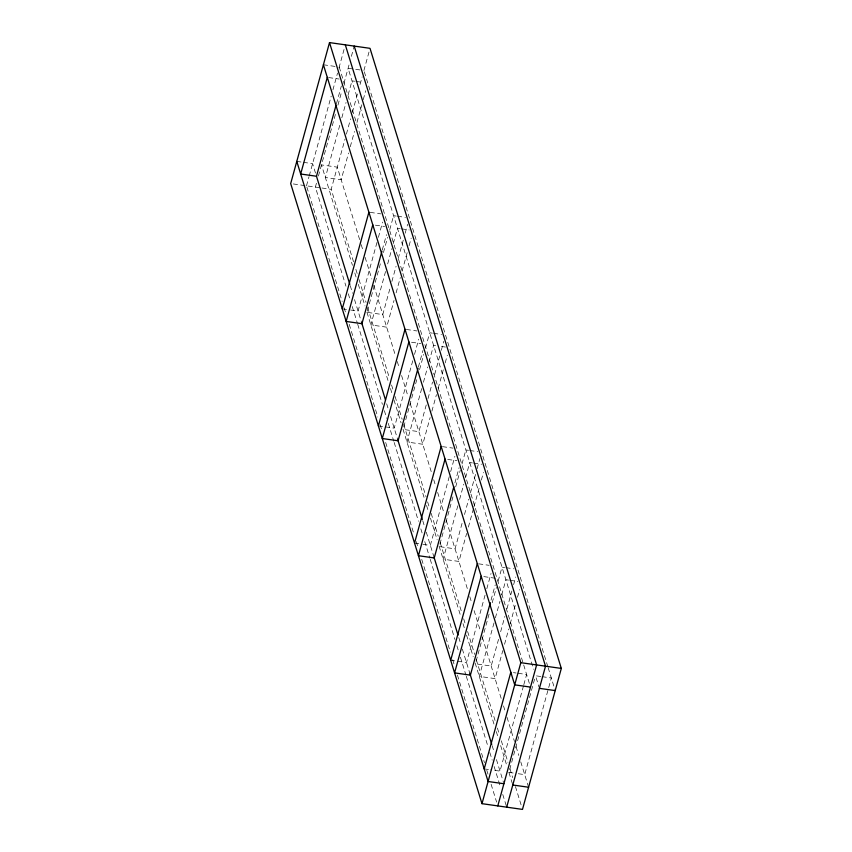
<?xml version="1.0" encoding="UTF-8"?>
<svg xmlns="http://www.w3.org/2000/svg" width="852" height="852" viewBox="0 0 852 852"><rect width="100%" height="100%" fill="white"/><g stroke="black" fill="none" stroke-linecap="round" stroke-linejoin="round"><path stroke-width="0.64" stroke-dasharray="4.26 3.19" d="M306.486 185.811L308.957 176.843M309.201 175.959L331.204 96.106M332.908 89.897L337.552 73.038M338.968 67.904L344.613 47.403M336.444 103.763L341.354 85.967M316.443 183.233L315.378 187.078L345.955 286.187M318.435 175.991L336.21 111.463M337.946 105.137L341.854 90.951M343.899 83.517L349.458 63.336M351.386 56.349L354.208 46.093M339.735 125.372L325.368 177.504L341.183 179.74L348.532 153.04M341.833 117.736L346.04 102.485M348.138 94.849L351.993 80.865L354.624 81.238M353.527 261.734L331.183 189.314L344.996 139.164M346.402 134.083L350.598 118.822M352.355 112.464L357.957 92.123M360.055 84.486L362.164 76.861M363.91 70.503L369.683 49.565M350.289 146.682L354.485 131.421M356.945 122.518L361.844 104.721M363.25 99.631L365.7 90.727M376.989 242.405L358.074 311.076L348.851 309.766M378.394 237.325L382.591 222.063M382.282 249.924L386.478 234.662M367.318 311.065L380.982 261.468M383.432 252.565L387.628 237.303M389.737 229.678L393.592 215.694L396.223 216.067M385.562 271.522L370.854 324.932L386.659 327.168L394.018 300.468M387.671 263.896L391.867 248.635M393.273 243.544L397.479 228.293L400.11 228.666M389.779 289.137L382.772 314.569L366.967 312.333M391.877 281.511L396.084 266.25M398.182 258.625L403.784 238.272M405.19 233.182L407.639 224.289M396.116 292.832L400.323 277.582M402.069 271.224L407.671 250.871M409.077 245.791L411.175 238.155M412.762 360.758L394.199 428.162L384.976 426.852M414.509 354.4L418.715 339.139M418.396 366.999L422.954 350.47M403.784 426.873L417.097 378.554M419.546 369.651L423.753 354.389M425.499 348.031L429.706 332.77L432.337 333.143M421.687 388.608L406.979 442.018L422.784 444.254L430.132 417.555M423.433 382.25L427.64 366.988M429.046 361.898L433.593 345.369L436.224 345.742M426.245 404.945L418.896 431.655L403.092 429.419M428.002 398.587L432.55 382.058M434.658 374.433L439.909 355.359M441.315 350.268L443.764 341.364M431.889 411.197L436.437 394.657M438.194 388.299L443.445 369.225M445.202 362.867L447.3 355.241M449.26 476.673L430.345 545.344L421.122 544.034M450.665 471.582L454.861 456.321M454.904 482.914L459.1 467.652M439.941 544.055L453.253 495.736M455.703 486.833L460.25 470.304M462.008 463.946L465.863 449.952L468.493 450.325M457.833 505.79L443.125 559.2L458.93 561.436L466.64 533.458M459.59 499.432L463.786 484.17M465.543 477.812L469.75 462.551L472.381 462.924M462.05 523.405L455.043 548.837L439.238 546.601M464.5 514.501L468.707 499.24M470.453 492.882L476.758 469.995M477.109 468.728L479.91 458.546M468.387 527.1L473.648 508.026M473.989 506.759L479.601 486.407M481.348 480.049L483.446 472.423M485.065 595.122L466.502 662.526L450.697 660.289M486.812 588.764L491.018 573.513M491.05 600.096L495.257 584.834M476.087 661.237L489.399 612.918M492.2 602.747L496.407 587.486M498.154 581.128L502.009 567.134L504.64 567.507M493.99 622.972L479.282 676.381L495.087 678.618L502.786 650.64M495.385 617.881L499.943 601.352M501.69 594.994L505.896 579.733L508.527 580.106M498.548 639.319L491.199 666.019L475.395 663.783M500.656 631.683L504.853 616.422M506.961 608.797L511.86 590.99M513.618 584.632L515.716 577.006M504.544 644.282L508.74 629.021M510.146 623.941L515.748 603.589M517.505 597.231L519.603 589.605M523.479 685.935L500.007 771.135L490.784 769.835M523.82 684.667L526.632 674.496L517.409 673.187M512.393 783.733L508.9 772.391L535.163 677.02M323.409 64.763L335.262 66.445M359.959 69.939L348.106 68.266L533.522 669.289M328.616 77.553L339.149 79.044M355.944 81.419L362.526 82.356M296.794 161.411L302.055 162.157M303.376 162.338L312.599 163.648L316.092 174.99M293.322 183.947L320.65 187.823M321.971 188.004L331.183 189.314M370.205 212.382L380.748 213.873M397.543 216.248L405.445 217.366M375.412 225.162L384.635 226.472M401.43 228.847L409.333 229.965M342.27 308.839L347.541 309.585M406.329 329.458L416.862 330.949M433.657 333.334L441.56 334.453M411.537 342.248L420.75 343.558M441.496 346.487L445.447 347.052M378.394 425.915L383.656 426.66M442.476 446.64L453.019 448.131M469.814 450.516L477.716 451.635M447.683 459.43L456.906 460.74M473.701 463.115L481.604 464.233M414.541 543.097L419.812 543.853M478.632 563.822L489.165 565.323M505.96 567.698L513.862 568.817M483.829 576.612L497.004 578.476M509.847 580.297L517.75 581.415M513.458 672.633L516.088 673.005M540.786 676.499L535.514 675.753L539.018 687.085M542.106 676.68L551.329 677.99L524.704 774.638L515.481 773.328M484.202 768.898L489.474 769.644M508.9 772.391L514.171 773.137M364.305 71.76L547.761 666.445M548.156 667.712L554.822 689.321M339.213 66.999L530.125 685.817M359.64 239.572L337.296 167.141L321.481 164.905L352.451 265.291M361.205 244.652L363.165 251.01M365.125 257.368L371.791 278.966M373.751 285.313L395.701 356.477M397.266 361.557L399.226 367.915M401.58 375.54L407.852 395.871M410.206 403.486L431.762 473.382M433.721 479.729L435.681 486.087M437.64 492.435L443.913 512.766M446.267 520.391L468.227 591.554M469.793 596.634L471.752 602.982M474.106 610.607L480.379 630.938M482.338 637.296L501.54 699.556M503.5 705.914L505.066 710.994M507.036 717.352L514.48 741.485M516.046 746.576L518.793 755.468M520.753 761.816L528.197 785.97M355.88 269.36L357.446 274.45M359.022 279.531L366.072 302.396M367.638 307.487L389.598 378.639M391.558 384.998L393.517 391.345M395.083 396.436L402.144 419.301M403.71 424.381L426.053 496.812M427.619 501.892L429.578 508.25M431.144 513.33L438.205 536.206M440.164 542.554L462.114 613.717M463.68 618.797L465.639 625.155M467.61 631.502L474.66 654.379M476.225 659.459L495.044 720.451M497.398 728.077L499.357 734.435M501.317 740.782L507.984 762.38M509.943 768.738L512.68 777.631M515.428 786.524L521.701 806.855M354.805 272.917L356.764 279.264M358.33 284.355L364.997 305.953M366.956 312.301L388.906 383.464M390.482 388.544L392.048 393.624M394.007 399.982L401.068 422.858M403.028 429.206L424.978 500.369M426.543 505.449L428.503 511.796M430.462 518.154L437.129 539.753M439.089 546.111L461.038 617.263M462.998 623.621L464.564 628.701M466.523 635.059L473.19 656.658M475.15 663.016L493.968 724.008M496.322 731.623L498.282 737.981M500.635 745.606L506.908 765.937M350.225 285.633L352.579 293.258M354.538 299.606L361.962 323.675M386.68 403.805L388.64 410.163M390.599 416.511L398.086 440.761M422.752 520.71L424.711 527.058M426.277 532.149L434.232 557.943M458.813 637.605L460.772 643.963M462.338 649.043L470.389 675.125M492.137 745.617L494.096 751.975M496.45 759.59L503.5 782.477M348.308 293.812L350.268 300.16M352.227 306.518L357.329 323.036M357.712 324.303L382.41 404.359M384.369 410.707L386.723 418.332M388.288 423.423L393.784 441.208M394.178 442.476L418.481 521.264M420.835 528.89L422.794 535.237M424.754 541.595L429.845 558.113M430.239 559.381L454.936 639.437M456.896 645.784L458.855 652.142M460.421 657.222L465.906 675.008M466.3 676.286L488.26 747.438M489.825 752.518L492.179 760.144M494.139 766.502L500.412 786.833M502.755 794.458L506.684 807.163M306.88 187.089L342.163 301.448M344.123 307.796L345.688 312.886M349.213 324.314L377.83 417.075M380.184 424.701L382.143 431.059M385.679 442.486L413.902 533.98M416.255 541.606L418.215 547.953M421.74 559.391L450.357 652.153M452.71 659.778L454.67 666.126M457.407 675.029L484.458 762.7M486.812 770.325L487.983 774.138M491.125 784.298L496.609 802.094"/><path stroke-width="1.28" d="M329.511 42.6L290.681 183.574L481.987 803.67L522.489 809.4L561.319 668.426L370.013 48.33L329.511 42.6L520.817 662.686L481.987 803.67M327.296 77.362L300.671 174.01L316.486 176.247L336.093 105.041M342.27 308.839L368.895 212.191M372.782 224.79L346.157 321.438L361.962 323.675L381.93 251.191M378.394 425.915L405.009 329.277M408.896 341.876L382.282 438.524L398.086 440.761L418.044 368.277M414.541 543.097L441.166 446.459M445.053 459.058L418.428 555.706L434.232 557.943L453.85 486.726M450.697 660.289L477.312 563.641M481.199 576.24L454.585 672.888L470.389 675.125L490.347 602.641M484.202 768.898L510.817 672.26M497.792 805.907L536.622 664.922L345.316 44.837M506.684 807.163L545.514 666.189L354.208 46.093M520.817 662.686L561.319 668.426M530.519 687.095L514.704 684.859L323.409 64.763M539.401 688.352L555.206 690.589M503.894 783.733L488.089 781.497L296.794 161.411M512.787 785.001L528.591 787.237M316.518 176.353L349.831 284.366M361.599 322.482L385.509 399.993M397.66 439.387L422.358 519.432M434.115 557.559L458.025 635.07M469.793 673.187L491.742 744.35"/></g></svg>
